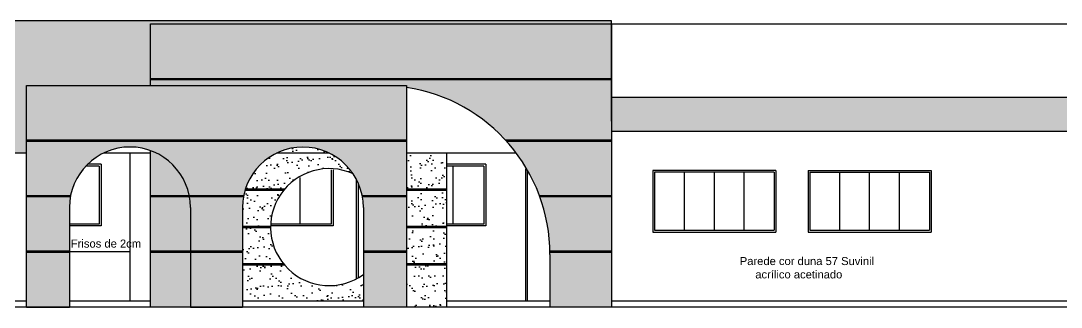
# Model space of a CAD drawing. Header units: millimetres. Extents: x 562 to 1062, y -27 to 300.
# Drawn here: x 825.03 to 841.92, y 280.49 to 285.14 of the extents above; entities that cross this region are included whole.
import ezdxf

# ---------------------------------------------------------------- set-up
doc = ezdxf.new("R2010")
doc.units = ezdxf.units.MM
doc.header["$LTSCALE"] = 0.04
for name, color, linetype in [('01', 1, 'Continuous'), ('02', 2, 'Continuous'), ('03', 3, 'Continuous'), ('05', 5, 'Continuous'), ('CALCADA', 4, 'Continuous')]:
    doc.layers.add(name, color=color, linetype=linetype)
doc.styles.get("Standard").update_dxf_attribs({"font": 'arial.ttf'})
pattern_1 = [(37.5, (-116.701, 61.93764), (-0.008000156, 0.24470662), [0, -0.19304, 0, -0.2159, 0, -0.206375]), (7.5, (-116.701, 61.93764), (0.22476164, 0.35841255), [0, -0.10414, 0, -0.17399, 0, -0.066675]), (327.5, (-116.85722, 61.93764), (0.395496185, 0.000718592), [0, -0.0635, 0, -0.2286, 0, -0.29845]), (317.5, (-116.85722, 61.93764), (0.38177823, 0.11146466), [0, -0.03175, 0, -0.14986, 0, -0.17145])]

msp = doc.modelspace()

# ---------------------------------------------------------------- hatches: boundary and pattern name
at = {"layer": '01'}
h = msp.add_hatch(dxfattribs=at)
h.set_pattern_fill('TELHA2', color=256, scale=0.3, style=0)
h.set_pattern_definition([(125.2176, (-116.425008, 61.96764), (2.10000034906, -2.99999974996), [0.0624261, -6.1801698]), (160.71, (-116.461008, 62.01864), (5.10000155527, -1.7999959482), [0.0635688, -6.2933172]), (199.29, (-116.521008, 62.03964), (-5.10000155527, -1.7999959482), [0.0635688, -6.2933172]), (234.7824, (-116.581008, 62.01864), (-2.10000034906, -2.99999974996), [0.0624261, -6.1801698]), (270, (-116.617, 61.96764), (0.3, -0.3), [0.03, -0.27]), (90, (-116.425, 61.93764), (-0.3, 0.3), [0.03, -0.27]), (0, (-116.425, 61.96164), (0.3, 0.3), [0.024, -0.276]), (0, (-116.425, 61.93764), (0.3, 0.3), [0.024, -0.276]), (125.5377, (-116.401008, 61.97664), (-0.900000472, 1.1999994744), [0.077421, -2.5032768]), (162.2553, (-116.446008, 62.03964), (-6.59999886937, 2.10000322881), [0.0787464, -7.7958963]), (197.7447, (-116.521008, 62.06364), (6.59999886937, 2.10000322881), [0.0787464, -7.7958963]), (234.4623, (-116.596008, 62.03964), (0.900000472, 1.1999994744), [0.077421, -2.5032768]), (270, (-116.641, 61.97664), (0.3, -0.3), [0.015, -0.285]), (90, (-116.401, 61.96164), (-0.3, 0.3), [0.015, -0.285]), (0, (-116.701, 61.96164), (0.3, 0.3), [0.06, -0.24]), (0, (-116.701, 61.93764), (0.3, 0.3), [0.084, -0.216]), (84.8056, (-116.641008, 61.97364), (-0.2999985674, -3.000000201), [0.2650887, -3.0485196]), (95.1944, (-116.401008, 61.97364), (-0.2999985674, 3.000000201), [0.2650887, -3.0485196])])
h.paths.add_polyline_path([(827.135, 285.087), (834.619, 285.087), (834.619, 285.137), (807.704, 285.137), (807.704, 283.487), (810.815, 283.487), (810.815, 284.407), (812.446, 284.407), (812.446, 283.487), (817.238, 283.487), (817.238, 284.407), (818.869, 284.407), (818.869, 282.987), (825.118, 282.987), (825.118, 284.087), (827.135, 284.087)])
h.paths.add_polyline_path([(822.092, 282.667), (822.092, 283.04), (822.296, 283.04), (822.296, 282.667)], flags=9)
h = msp.add_hatch(dxfattribs=at)
h.set_pattern_fill('AR-SAND', color=256, scale=0.005, style=0)
h.set_pattern_definition(pattern_1)
h.paths.add_polyline_path([(830.04, 282.987), (829.177, 282.987, 0.204945), (828.673, 282.402), (829.309, 282.402, -0.333919), (830.423, 282.654, 0.131528)])
h.paths.add_polyline_path([(829.177, 282.987), (830.04, 282.987, 0.231683)])
h.paths.add_polyline_path([(831.938, 282.987), (831.29, 282.987), (831.29, 282.402), (831.938, 282.402)])
h.paths.add_polyline_path([(831.938, 282.382), (831.29, 282.382), (831.29, 281.797), (831.938, 281.797)])
h.paths.add_polyline_path([(831.938, 281.777), (831.29, 281.777), (831.29, 281.192), (831.938, 281.192)])
h.paths.add_polyline_path([(831.938, 281.172), (831.29, 281.172), (831.29, 280.487), (831.938, 280.487)])
h.paths.add_polyline_path([(829.309, 281.172), (828.627, 281.172), (828.627, 280.587), (830.59, 280.587), (830.59, 281.017, -0.391547)])
h.paths.add_polyline_path([(829.083, 281.777), (828.627, 281.777), (828.627, 281.192), (829.293, 281.192, -0.168131)])
h.paths.add_polyline_path([(829.293, 282.382), (828.667, 282.382, 0.071516), (828.627, 282.106), (828.627, 281.797), (829.083, 281.797, -0.168131)])
at = {"layer": '03'}
h = msp.add_hatch(dxfattribs=at)
h.set_pattern_fill('AR-SAND', color=256, scale=0.005, style=0)
h.set_pattern_definition(pattern_1)
h.paths.add_polyline_path([(834.619, 285.087), (827.135, 285.087), (827.135, 284.197), (834.619, 284.197)])
h.paths.add_polyline_path([(831.29, 284.087), (825.118, 284.087), (825.118, 283.197), (831.29, 283.197)])
h.paths.add_polyline_path([(834.619, 284.177), (827.135, 284.177), (827.135, 284.087), (831.29, 284.087), (831.29, 284.056, -0.17116), (832.899, 283.197), (834.619, 283.197)])
h.paths.add_polyline_path([(834.619, 283.177), (832.917, 283.177, -0.094558), (833.448, 282.297), (834.619, 282.297)])
h.paths.add_polyline_path([(834.619, 282.277), (833.456, 282.277, -0.082145), (833.618, 281.397), (834.619, 281.397)])
h.paths.add_polyline_path([(834.619, 281.377), (833.619, 281.377, -0.002918), (833.619, 281.345), (833.619, 280.487), (834.619, 280.487)])
h.paths.add_polyline_path([(831.29, 281.377), (830.59, 281.377), (830.59, 280.487), (831.29, 280.487)])
h.paths.add_polyline_path([(831.29, 282.277), (830.575, 282.277, -0.043937), (830.59, 282.106), (830.59, 281.397), (831.29, 281.397)])
h.paths.add_polyline_path([(831.29, 283.177), (825.118, 283.177), (825.118, 282.297), (825.837, 282.297, -0.820662), (827.762, 282.297), (828.646, 282.297, -0.820662), (830.571, 282.297), (831.29, 282.297)])
h.paths.add_polyline_path([(828.627, 282.106, -0.043937), (828.642, 282.277), (827.766, 282.277, -0.043937), (827.781, 282.106), (827.781, 281.397), (828.627, 281.397)])
h.paths.add_polyline_path([(828.627, 281.377), (827.781, 281.377), (827.781, 280.487), (828.627, 280.487)])
h.paths.add_polyline_path([(827.781, 281.377), (827.135, 281.377), (827.135, 280.487), (827.781, 280.487)])
h.paths.add_polyline_path([(827.781, 282.106, 0.043937), (827.766, 282.277), (827.135, 282.277), (827.135, 281.397), (827.781, 281.397)])
h.paths.add_polyline_path([(827.135, 283.028), (827.135, 282.297), (827.762, 282.297, 0.262163)], flags=16)
h.paths.add_polyline_path([(825.818, 282.106, -0.043937), (825.833, 282.277), (825.118, 282.277), (825.118, 281.397), (825.818, 281.397)])
h.paths.add_polyline_path([(825.818, 281.377), (825.118, 281.377), (825.118, 280.487), (825.818, 280.487)])
h = msp.add_hatch(dxfattribs=at)
h.set_pattern_fill('TELHA2', color=256, scale=0.3, style=0)
h.set_pattern_definition([(125.2176, (-116.425008, 61.96764), (2.10000034906, -2.99999974996), [0.0624261, -6.1801698]), (160.71, (-116.461008, 62.01864), (5.10000155527, -1.7999959482), [0.0635688, -6.2933172]), (199.29, (-116.521008, 62.03964), (-5.10000155527, -1.7999959482), [0.0635688, -6.2933172]), (234.7824, (-116.581008, 62.01864), (-2.10000034906, -2.99999974996), [0.0624261, -6.1801698]), (270, (-116.617, 61.96764), (0.3, -0.3), [0.03, -0.27]), (90, (-116.425, 61.93764), (-0.3, 0.3), [0.03, -0.27]), (0, (-116.425, 61.96164), (0.3, 0.3), [0.024, -0.276]), (0, (-116.425, 61.93764), (0.3, 0.3), [0.024, -0.276]), (125.5377, (-116.401008, 61.97664), (-0.900000472, 1.1999994744), [0.077421, -2.5032768]), (162.2553, (-116.446008, 62.03964), (-6.59999886937, 2.10000322881), [0.0787464, -7.7958963]), (197.7447, (-116.521008, 62.06364), (6.59999886937, 2.10000322881), [0.0787464, -7.7958963]), (234.4623, (-116.596008, 62.03964), (0.900000472, 1.1999994744), [0.077421, -2.5032768]), (270, (-116.641, 61.97664), (0.3, -0.3), [0.015, -0.285]), (90, (-116.401, 61.96164), (-0.3, 0.3), [0.015, -0.285]), (0, (-116.701, 61.96164), (0.3, 0.3), [0.06, -0.24]), (0, (-116.701, 61.93764), (0.3, 0.3), [0.084, -0.216]), (84.8056, (-116.641008, 61.97364), (-0.2999985674, -3.000000201), [0.2650887, -3.0485196]), (95.1944, (-116.401008, 61.97364), (-0.2999985674, 3.000000201), [0.2650887, -3.0485196])])
h.paths.add_polyline_path([(842.228, 283.347), (842.228, 283.897), (834.619, 283.897), (834.619, 283.507), (834.619, 283.347)])

# ---------------------------------------------------------------- linework, layer by layer
at = {"layer": '01'}
for p, q in [((834.619, 285.137), (807.704, 285.137)), ((834.619, 283.507), (834.619, 285.137)), ((825.118, 282.987), (818.869, 282.987)), ((827.135, 282.987), (826.368, 282.987)), ((826.797, 282.987), (826.797, 280.587)), ((830.04, 282.987), (829.177, 282.987)), ((833.073, 282.987), (831.29, 282.987)), ((831.938, 282.987), (831.938, 280.487)), ((826.332, 282.807), (826.113, 282.807)), ((826.332, 282.807), (826.332, 281.807)), ((832.578, 282.807), (831.938, 282.807)), ((832.578, 282.807), (832.578, 281.807)), ((826.302, 282.777), (826.084, 282.777)), ((826.302, 282.777), (826.302, 281.837)), ((830.067, 282.716), (830.067, 281.837)), ((830.097, 282.715), (830.097, 281.807)), ((832.548, 282.777), (831.938, 282.777)), ((832.046, 281.837), (832.046, 282.777)), ((832.548, 282.777), (832.548, 281.837)), ((833.22, 282.727), (833.22, 280.587)), ((833.245, 282.727), (833.22, 282.727)), ((833.25, 282.697), (833.25, 280.587)), ((833.262, 282.697), (833.25, 282.697)), ((829.566, 281.837), (829.566, 282.594)), ((830.474, 282.569), (830.474, 280.945)), ((830.504, 282.508), (830.504, 280.962)), ((829.293, 282.382), (828.667, 282.382)), ((829.309, 282.402), (828.673, 282.402)), ((831.938, 282.402), (831.29, 282.402)), ((831.938, 282.382), (831.29, 282.382)), ((826.302, 281.837), (825.818, 281.837)), ((826.332, 281.807), (825.818, 281.807)), ((829.083, 281.797), (828.627, 281.797)), ((829.083, 281.777), (828.627, 281.777)), ((830.097, 281.807), (829.084, 281.807)), ((830.067, 281.837), (829.086, 281.837)), ((831.938, 281.797), (831.29, 281.797)), ((831.938, 281.777), (831.29, 281.777)), ((832.548, 281.837), (831.938, 281.837)), ((832.578, 281.807), (831.938, 281.807)), ((829.293, 281.192), (828.627, 281.192)), ((829.309, 281.172), (828.627, 281.172)), ((831.938, 281.192), (831.29, 281.192)), ((831.938, 281.172), (831.29, 281.172)), ((825.118, 280.587), (820.421, 280.587)), ((827.135, 280.587), (825.818, 280.587)), ((830.59, 280.587), (828.627, 280.587)), ((833.619, 280.587), (831.938, 280.587))]:
    msp.add_line(p, q, dxfattribs=at)
msp.add_arc((830.033, 281.787), 0.95, 65.7959, 305.8742, dxfattribs=at)
at = {"layer": '02'}
msp.add_line((826.808, 281.384), (825.783, 281.384), dxfattribs=at)
at = {"layer": '03'}
for p, q in [((834.619, 284.197), (827.135, 284.197)), ((834.619, 284.177), (827.135, 284.177)), ((831.29, 283.197), (825.118, 283.197)), ((831.29, 283.177), (825.118, 283.177)), ((828.855, 283.197), (827.135, 283.197)), ((828.837, 283.177), (827.135, 283.177)), ((834.619, 283.197), (832.899, 283.197)), ((834.619, 283.177), (832.917, 283.177)), ((837.289, 282.707), (835.289, 282.707)), ((835.289, 282.707), (835.289, 281.707)), ((837.259, 282.677), (835.319, 282.677)), ((835.319, 282.677), (835.319, 281.737)), ((835.804, 281.737), (835.804, 282.677)), ((836.289, 281.737), (836.289, 282.677)), ((836.774, 281.737), (836.774, 282.677)), ((837.259, 282.677), (837.259, 281.737)), ((837.289, 282.707), (837.289, 281.707)), ((837.809, 282.707), (837.809, 281.707)), ((837.809, 282.707), (839.809, 282.707)), ((837.839, 282.677), (837.839, 281.737)), ((837.839, 282.677), (839.779, 282.677)), ((838.324, 281.737), (838.324, 282.677)), ((838.809, 281.737), (838.809, 282.677)), ((839.294, 281.737), (839.294, 282.677)), ((839.779, 282.677), (839.779, 281.737)), ((839.809, 282.707), (839.809, 281.707)), ((825.837, 282.297), (825.118, 282.297)), ((825.833, 282.277), (825.118, 282.277)), ((828.306, 282.297), (827.135, 282.297)), ((828.298, 282.277), (827.135, 282.277)), ((828.646, 282.297), (827.762, 282.297)), ((828.642, 282.277), (827.766, 282.277)), ((831.29, 282.297), (830.571, 282.297)), ((831.29, 282.277), (830.575, 282.277)), ((834.619, 282.297), (833.448, 282.297)), ((834.619, 282.277), (833.456, 282.277)), ((835.289, 281.707), (837.289, 281.707)), ((835.319, 281.737), (837.259, 281.737)), ((837.809, 281.707), (839.809, 281.707)), ((837.839, 281.737), (839.779, 281.737)), ((825.818, 281.397), (825.118, 281.397)), ((825.818, 281.377), (825.118, 281.377)), ((828.135, 281.397), (827.135, 281.397)), ((828.135, 281.377), (827.135, 281.377)), ((828.627, 281.397), (827.781, 281.397)), ((828.627, 281.377), (827.781, 281.377)), ((831.29, 281.397), (830.59, 281.397)), ((831.29, 281.377), (830.59, 281.377)), ((834.619, 281.397), (833.618, 281.397)), ((834.619, 281.377), (833.619, 281.377))]:
    msp.add_line(p, q, dxfattribs=at)
at = {"layer": '05'}
for p, q in [((827.135, 285.087), (834.619, 285.087)), ((827.135, 284.087), (827.135, 285.087)), ((834.619, 285.087), (834.619, 280.487)), ((825.118, 280.487), (825.118, 284.087)), ((825.118, 284.087), (831.29, 284.087)), ((831.29, 284.087), (831.29, 280.487)), ((827.135, 280.487), (827.135, 283.028)), ((825.818, 282.106), (825.818, 280.487)), ((827.781, 282.106), (827.781, 280.487)), ((828.627, 282.106), (828.627, 280.487)), ((830.59, 282.106), (830.59, 280.487)), ((833.619, 281.345), (833.619, 280.487)), ((869.737, 280.487), (777.012, 280.487)), ((825.118, 280.487), (825.818, 280.487)), ((828.135, 280.487), (827.135, 280.487)), ((827.781, 280.487), (828.627, 280.487)), ((831.29, 280.487), (830.59, 280.487)), ((834.619, 280.487), (833.619, 280.487))]:
    msp.add_line(p, q, dxfattribs=at)
for centre, radius, start, end in [((830.877, 281.345), 2.742, 0, 81.3371), ((826.799, 282.106), 0.982, 0, 180), ((829.608, 282.106), 0.981, 0, 180), ((830.877, 281.345), 2.742, 159.6843, 160.1293)]:
    msp.add_arc(centre, radius, start, end, dxfattribs=at)
at = {"layer": 'CALCADA'}
for p, q in [((834.619, 285.087), (834.619, 280.487)), ((834.619, 285.087), (842.228, 285.087)), ((834.619, 283.897), (842.228, 283.897)), ((834.619, 283.347), (842.228, 283.347)), ((842.228, 280.587), (834.619, 280.587))]:
    msp.add_line(p, q, dxfattribs=at)

# ---------------------------------------------------------------- texts
at = {"layer": '03', "char_height": 0.13, "attachment_point": 1}
for s, insert in [('Frisos de 2cm', (825.84, 281.585)), ('Parede cor duna 57 Suvinil\\P     acrílico acetinado', (836.701, 281.301))]:
    msp.add_mtext(s, dxfattribs=dict(at, insert=insert))

doc.saveas('drawing.dxf')
